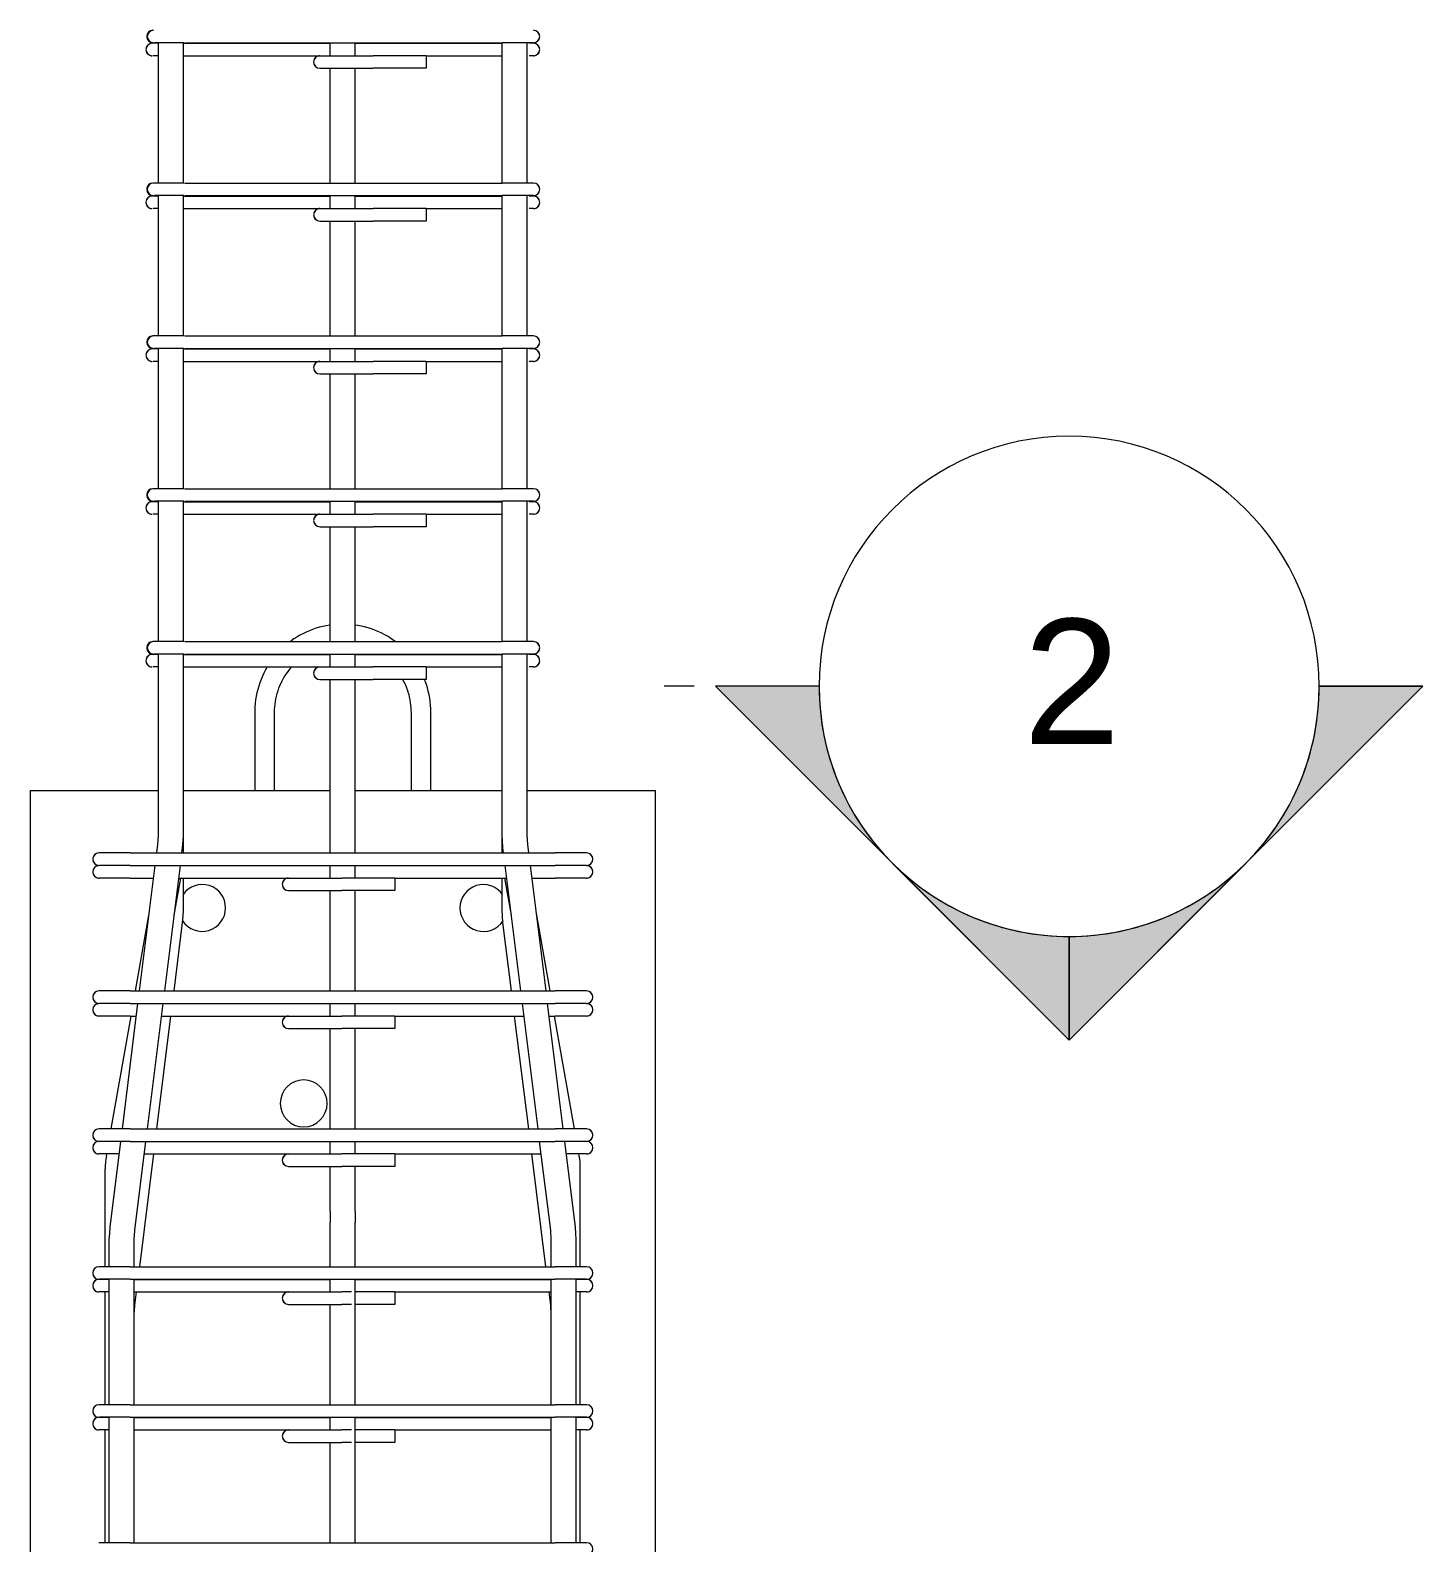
# Model space of a CAD drawing. Header units: millimetres. Extents: x -5408 to 3643, y -1561 to 6809.
# Drawn here: x -3315 to -2423, y 2559 to 3526 of the extents above; entities that cross this region are included whole.
import ezdxf

# ---------------------------------------------------------------- set-up
doc = ezdxf.new("R2010")
doc.units = ezdxf.units.MM
for name, color, linetype, lineweight in [('A-GENM', 13, 'Continuous', 18), ('G-ANNO-SYMB', 111, 'Continuous', 9), ('S-COLS', 52, 'Continuous', 18), ('S-RBAR', 171, 'Continuous', 18)]:
    doc.layers.add(name, color=color, linetype=linetype, lineweight=lineweight)
doc.styles.add('Arial', font='arial.ttf', dxfattribs={"height": 80})

# ---------------------------------------------------------------- blocks, each defined once
blk = doc.blocks.new('12_7Ø_ Lifting Insert_COLUMN - 12_9Ø Lifting insert-1653057-Elevation Front Copy 1')
at = {"layer": 'A-GENM'}
for p, q in [((-3137.8, 3126.95), (-3137.34, 3127.23)), ((-3170.92, 3090), (-3170.92, 3040)), ((-3158.22, 3040), (-3158.22, 3090)), ((-3070.92, 3090), (-3070.92, 3040)), ((-3058.22, 3040), (-3058.22, 3090))]:
    blk.add_line(p, q, dxfattribs=at)
at = {"layer": 'A-GENM', "flags": 128}
for points in [[(-3122.95, 3145.72), (-3125.17, 3145.34), (-3127.37, 3144.88), (-3129.56, 3144.32), (-3131.72, 3143.68), (-3133.85, 3142.95), (-3135.95, 3142.14), (-3138.02, 3141.24), (-3140.05, 3140.26), (-3142.04, 3139.2), (-3143.98, 3138.06), (-3145.88, 3136.85), (-3147.73, 3135.56)], [(-3080.98, 3135.23), (-3082.25, 3136.16), (-3084.12, 3137.42), (-3086.04, 3138.6), (-3088.01, 3139.7), (-3090.02, 3140.72), (-3092.07, 3141.66), (-3094.15, 3142.52), (-3096.27, 3143.29), (-3098.41, 3143.98), (-3100.58, 3144.59), (-3102.78, 3145.1), (-3104.99, 3145.53), (-3106.57, 3145.77)], [(-3162.91, 3118.95), (-3163.98, 3117.09), (-3165.02, 3115.1), (-3165.99, 3113.06), (-3166.87, 3110.98), (-3167.66, 3108.88), (-3168.38, 3106.74), (-3169, 3104.57), (-3169.54, 3102.38), (-3169.99, 3100.18), (-3170.36, 3097.95), (-3170.63, 3095.71), (-3170.81, 3093.47), (-3170.91, 3091.22), (-3170.92, 3090)], [(-3158.22, 3090), (-3158.18, 3091.75), (-3158.08, 3093.49), (-3157.91, 3095.23), (-3157.66, 3096.95), (-3157.35, 3098.67), (-3156.97, 3100.38), (-3156.52, 3102.06), (-3156, 3103.73), (-3155.42, 3105.38), (-3154.77, 3107), (-3154.06, 3108.59), (-3153.29, 3110.16), (-3152.45, 3111.69), (-3151.55, 3113.19), (-3150.6, 3114.65), (-3149.58, 3116.07), (-3148.51, 3117.45), (-3147.39, 3118.78)], [(-3076.3, 3110.99), (-3075.49, 3109.44), (-3074.74, 3107.86), (-3074.06, 3106.26), (-3073.44, 3104.62), (-3072.89, 3102.97), (-3072.4, 3101.29), (-3071.99, 3099.59), (-3071.64, 3097.88), (-3071.36, 3096.16), (-3071.14, 3094.43), (-3071, 3092.69), (-3070.93, 3090.94), (-3070.92, 3090)], [(-3058.22, 3090), (-3058.26, 3092.25), (-3058.4, 3094.5), (-3058.62, 3096.75), (-3058.94, 3098.98), (-3059.34, 3101.2), (-3059.83, 3103.39), (-3060.41, 3105.57), (-3061.08, 3107.73), (-3061.83, 3109.85), (-3062.17, 3110.7)]]:
    blk.add_lwpolyline(points, dxfattribs=at)
blk = doc.blocks.new('Detail View - M_Section Head - Filled SHOP DWG-1002450-Elevation Front Copy 1')
at = {"layer": 'G-ANNO-SYMB'}
h = blk.add_hatch(color=256, dxfattribs=at)
edge = h.paths.add_edge_path()
edge.add_line((-2876.04, -693.42), (-2809.77, -693.42))
edge.add_arc((-2649.77, -693.42), 160, 180, 225)
edge.add_line((-2762.91, -806.56), (-2876.04, -693.42))
h = blk.add_hatch(color=256, dxfattribs=at)
edge = h.paths.add_edge_path()
edge.add_line((-2423.5, -693.42), (-2536.63, -806.56))
edge.add_arc((-2649.77, -693.42), 160, 315, 360)
edge.add_line((-2489.77, -693.42), (-2423.5, -693.42))
h = blk.add_hatch(color=256, dxfattribs=at)
edge = h.paths.add_edge_path()
edge.add_line((-2649.77, -919.69), (-2762.91, -806.56))
edge.add_arc((-2649.77, -693.42), 160, 225, 270)
edge.add_line((-2649.77, -853.42), (-2649.77, -919.69))
h = blk.add_hatch(color=256, dxfattribs=at)
edge = h.paths.add_edge_path()
edge.add_line((-2649.77, -919.69), (-2649.77, -853.42))
edge.add_arc((-2649.77, -693.42), 160, 270, 315)
edge.add_line((-2536.63, -806.56), (-2649.77, -919.69))
for p, q in [((-2649.77, -919.69), (-2876.04, -693.42)), ((-2809.77, -693.42), (-2876.04, -693.42)), ((-2876.04, -693.42), (-2762.91, -806.56)), ((-2809.77, -693.42), (-2876.04, -693.42)), ((-2649.77, -919.69), (-2423.5, -693.42)), ((-2536.63, -806.56), (-2423.5, -693.42)), ((-2489.77, -693.42), (-2423.5, -693.42)), ((-2423.5, -693.42), (-2489.77, -693.42)), ((-2762.91, -806.56), (-2649.77, -919.69)), ((-2649.77, -919.69), (-2536.63, -806.56)), ((-2649.77, -853.42), (-2649.77, -919.69)), ((-2649.77, -919.69), (-2649.77, -853.42))]:
    blk.add_line(p, q, dxfattribs=at)
for start, end in [(360, 180), (180, 360), (180, 225), (315, 0), (225, 270), (270, 315)]:
    blk.add_arc((-2649.77, -693.42), 160, start, end, dxfattribs=at)

msp = doc.modelspace()

# ---------------------------------------------------------------- linework, layer by layer
at = {"layer": 'G-ANNO-SYMB'}
msp.add_line((-2889.77051, 3106.581), (-2908.84209, 3106.581), dxfattribs=at)
at = {"layer": 'S-COLS'}
for p, q in [((-3314.5695, 3040), (-3232.5695, 3040)), ((-3314.5695, 3040), (-3314.5695, -1395)), ((-3216.5695, 3040), (-3122.5695, 3040)), ((-3106.5695, 3040), (-3012.5695, 3040)), ((-2996.5695, 3040), (-2914.5695, 3040)), ((-2914.5695, -340), (-2914.5695, 3040))]:
    msp.add_line(p, q, dxfattribs=at)
for centre, start, end in [((-3204.5413, 2964.84336), 0, 144.74250995), ((-3024.5695, 2964.78068), 35.41154273, 180), ((-3204.5413, 2964.84336), 212.99045677, 0), ((-3024.5695, 2964.78068), 180, 326.88443191), ((-3139.5695, 2839.78068), 0, 180), ((-3139.5695, 2839.78068), 180, 0)]:
    msp.add_arc(centre, 15, start, end, dxfattribs=at)
at = {"layer": 'S-RBAR'}
for p, q in [((-3232.86972, 3517.89101), (-3236.5695, 3517.89101)), ((-3235.81736, 3518.24653), (-3236.01853, 3518.24653)), ((-3231.55886, 3518.24653), (-3234.95976, 3518.24653)), ((-3232.5695, 3428.49306), (-3232.5695, 3518.24653)), ((-3229.35996, 3518.24653), (-3231.8556, 3518.24653)), ((-3216.38593, 3518.24653), (-3229.247, 3518.24653)), ((-3216.5695, 3428.49306), (-3216.5695, 3518.24653)), ((-3216.5695, 3517.89101), (-3122.5695, 3517.89101)), ((-3215.64124, 3518.24653), (-3012.5695, 3518.24653)), ((-3122.5695, 3509.89101), (-3122.5695, 3518.24653)), ((-3106.5695, 3509.89101), (-3106.5695, 3518.24653)), ((-3106.5695, 3517.89101), (-3012.5695, 3517.89101)), ((-3012.5695, 3428.49306), (-3012.5695, 3518.24653)), ((-2992.5695, 3518.24653), (-3012.5695, 3518.24653)), ((-2996.5695, 3428.49306), (-2996.5695, 3518.24653)), ((-2992.5695, 3517.89101), (-2995.37743, 3517.89101)), ((-3236.49959, 3509.89101), (-3236.5695, 3509.89101)), ((-3233.1047, 3509.89101), (-3235.88801, 3509.89101)), ((-3216.5695, 3509.89101), (-3129.27534, 3509.89101)), ((-3129.27534, 3509.89101), (-3095.13321, 3509.89101)), ((-3061.19208, 3509.89101), (-3095.13321, 3509.89101)), ((-3061.19208, 3509.89101), (-3012.5695, 3509.89101)), ((-3061.19208, 3509.89101), (-3061.19208, 3501.89101)), ((-2992.5695, 3509.89101), (-2995.37743, 3509.89101)), ((-3129.27534, 3501.89101), (-3095.13321, 3501.89101)), ((-3122.5695, 3428.49306), (-3122.5695, 3501.89101)), ((-3106.5695, 3428.49306), (-3106.5695, 3501.89101)), ((-3061.19208, 3501.89101), (-3095.13321, 3501.89101)), ((-3235.78574, 3428.49306), (-3236.01853, 3428.49306)), ((-3231.48853, 3428.49306), (-3235.4591, 3428.49306)), ((-3228.25333, 3428.49306), (-3231.83971, 3428.49306)), ((-3216.75956, 3428.49306), (-3228.26536, 3428.49306)), ((-3216.01853, 3428.49306), (-3216.78605, 3428.49306)), ((-3215.64124, 3428.49306), (-3012.5695, 3428.49306)), ((-2992.5695, 3428.49306), (-3012.5695, 3428.49306)), ((-3232.86972, 3420.15456), (-3236.5695, 3420.15456)), ((-3235.81736, 3420.49306), (-3236.01853, 3420.49306)), ((-3231.55886, 3420.49306), (-3234.95976, 3420.49306)), ((-3232.5695, 3330.73958), (-3232.5695, 3420.49306)), ((-3229.35996, 3420.49306), (-3231.8556, 3420.49306)), ((-3216.38593, 3420.49306), (-3229.247, 3420.49306)), ((-3216.5695, 3330.73958), (-3216.5695, 3420.49306)), ((-3216.5695, 3420.15456), (-3122.5695, 3420.15456)), ((-3215.64124, 3420.49306), (-3012.5695, 3420.49306)), ((-3122.5695, 3412.15456), (-3122.5695, 3420.49306)), ((-3106.5695, 3412.15456), (-3106.5695, 3420.49306)), ((-3106.5695, 3420.15456), (-3012.5695, 3420.15456)), ((-3012.5695, 3330.73958), (-3012.5695, 3420.49306)), ((-2992.5695, 3420.49306), (-3012.5695, 3420.49306)), ((-2996.5695, 3330.73958), (-2996.5695, 3420.49306)), ((-2992.5695, 3420.15456), (-2995.37743, 3420.15456)), ((-3236.49959, 3412.15456), (-3236.5695, 3412.15456)), ((-3233.1047, 3412.15456), (-3235.88801, 3412.15456)), ((-3216.5695, 3412.15456), (-3129.27534, 3412.15456)), ((-3129.27534, 3412.15456), (-3095.13321, 3412.15456)), ((-3061.19208, 3412.15456), (-3095.13321, 3412.15456)), ((-3061.19208, 3412.15456), (-3012.5695, 3412.15456)), ((-3061.19208, 3412.15456), (-3061.19208, 3404.15456)), ((-2992.5695, 3412.15456), (-2995.37743, 3412.15456)), ((-3129.27534, 3404.15456), (-3095.13321, 3404.15456)), ((-3122.5695, 3330.73958), (-3122.5695, 3404.15456)), ((-3106.5695, 3330.73958), (-3106.5695, 3404.15456)), ((-3061.19208, 3404.15456), (-3095.13321, 3404.15456)), ((-3235.78574, 3330.73958), (-3236.01853, 3330.73958)), ((-3231.48853, 3330.73958), (-3235.4591, 3330.73958)), ((-3228.25333, 3330.73958), (-3231.83971, 3330.73958)), ((-3216.75956, 3330.73958), (-3228.26536, 3330.73958)), ((-3216.01853, 3330.73958), (-3216.78605, 3330.73958)), ((-3215.64124, 3330.73958), (-3012.5695, 3330.73958)), ((-2992.5695, 3330.73958), (-3012.5695, 3330.73958)), ((-3232.86972, 3322.41811), (-3236.5695, 3322.41811)), ((-3235.81736, 3322.73958), (-3236.01853, 3322.73958)), ((-3231.55886, 3322.73958), (-3234.95976, 3322.73958)), ((-3232.5695, 3232.98611), (-3232.5695, 3322.73958)), ((-3229.35996, 3322.73958), (-3231.8556, 3322.73958)), ((-3216.38593, 3322.73958), (-3229.247, 3322.73958)), ((-3216.5695, 3232.98611), (-3216.5695, 3322.73958)), ((-3216.5695, 3322.41811), (-3122.5695, 3322.41811)), ((-3215.64124, 3322.73958), (-3012.5695, 3322.73958)), ((-3122.5695, 3314.41811), (-3122.5695, 3322.73958)), ((-3106.5695, 3314.41811), (-3106.5695, 3322.73958)), ((-3106.5695, 3322.41811), (-3012.5695, 3322.41811)), ((-3012.5695, 3232.98611), (-3012.5695, 3322.73958)), ((-2992.5695, 3322.73958), (-3012.5695, 3322.73958)), ((-2996.5695, 3232.98611), (-2996.5695, 3322.73958)), ((-2992.5695, 3322.41811), (-2995.37743, 3322.41811)), ((-3236.49959, 3314.41811), (-3236.5695, 3314.41811)), ((-3233.1047, 3314.41811), (-3235.88801, 3314.41811)), ((-3216.5695, 3314.41811), (-3129.27534, 3314.41811)), ((-3129.27534, 3314.41811), (-3095.13321, 3314.41811)), ((-3061.19208, 3314.41811), (-3095.13321, 3314.41811)), ((-3061.19208, 3314.41811), (-3012.5695, 3314.41811)), ((-3061.19208, 3314.41811), (-3061.19208, 3306.41811)), ((-2992.5695, 3314.41811), (-2995.37743, 3314.41811)), ((-3129.27534, 3306.41811), (-3095.13321, 3306.41811)), ((-3122.5695, 3232.98611), (-3122.5695, 3306.41811)), ((-3106.5695, 3232.98611), (-3106.5695, 3306.41811)), ((-3061.19208, 3306.41811), (-3095.13321, 3306.41811)), ((-3235.78574, 3232.98611), (-3236.01853, 3232.98611)), ((-3231.48853, 3232.98611), (-3235.4591, 3232.98611)), ((-3228.25333, 3232.98611), (-3231.83971, 3232.98611)), ((-3216.75956, 3232.98611), (-3228.26536, 3232.98611)), ((-3216.01853, 3232.98611), (-3216.78605, 3232.98611)), ((-3215.64124, 3232.98611), (-3012.5695, 3232.98611)), ((-2992.5695, 3232.98611), (-3012.5695, 3232.98611)), ((-3232.86972, 3224.68167), (-3236.5695, 3224.68167)), ((-3235.81736, 3224.98611), (-3236.01853, 3224.98611)), ((-3231.55886, 3224.98611), (-3234.95976, 3224.98611)), ((-3232.5695, 3135.23264), (-3232.5695, 3224.98611)), ((-3229.35996, 3224.98611), (-3231.8556, 3224.98611)), ((-3216.38593, 3224.98611), (-3229.247, 3224.98611)), ((-3216.5695, 3135.23264), (-3216.5695, 3224.98611)), ((-3216.5695, 3224.68167), (-3122.5695, 3224.68167)), ((-3215.64124, 3224.98611), (-3012.5695, 3224.98611)), ((-3122.5695, 3216.68167), (-3122.5695, 3224.98611)), ((-3106.5695, 3216.68167), (-3106.5695, 3224.98611)), ((-3106.5695, 3224.68167), (-3012.5695, 3224.68167)), ((-3012.5695, 3135.23264), (-3012.5695, 3224.98611)), ((-2992.5695, 3224.98611), (-3012.5695, 3224.98611)), ((-2996.5695, 3135.23264), (-2996.5695, 3224.98611)), ((-2992.5695, 3224.68167), (-2995.37743, 3224.68167)), ((-3236.49959, 3216.68167), (-3236.5695, 3216.68167)), ((-3233.1047, 3216.68167), (-3235.88801, 3216.68167)), ((-3216.5695, 3216.68167), (-3129.27534, 3216.68167)), ((-3129.27534, 3216.68167), (-3095.13321, 3216.68167)), ((-3061.19208, 3216.68167), (-3095.13321, 3216.68167)), ((-3061.19208, 3216.68167), (-3012.5695, 3216.68167)), ((-3061.19208, 3216.68167), (-3061.19208, 3208.68167)), ((-2992.5695, 3216.68167), (-2995.37743, 3216.68167)), ((-3129.27534, 3208.68167), (-3095.13321, 3208.68167)), ((-3122.5695, 3135.23264), (-3122.5695, 3208.68167)), ((-3106.5695, 3135.23264), (-3106.5695, 3208.68167)), ((-3061.19208, 3208.68167), (-3095.13321, 3208.68167)), ((-3235.78574, 3135.23264), (-3236.01853, 3135.23264)), ((-3231.48853, 3135.23264), (-3235.4591, 3135.23264)), ((-3228.25333, 3135.23264), (-3231.83971, 3135.23264)), ((-3216.75956, 3135.23264), (-3228.26536, 3135.23264)), ((-3216.01853, 3135.23264), (-3216.78605, 3135.23264)), ((-3215.64124, 3135.23264), (-3012.5695, 3135.23264)), ((-2992.5695, 3135.23264), (-3012.5695, 3135.23264)), ((-3232.86972, 3126.94522), (-3236.5695, 3126.94522)), ((-3235.81736, 3127.23264), (-3236.01853, 3127.23264)), ((-3231.55886, 3127.23264), (-3234.95976, 3127.23264)), ((-3232.5695, 3011.45708), (-3232.5695, 3127.23264)), ((-3229.35996, 3127.23264), (-3231.8556, 3127.23264)), ((-3216.38593, 3127.23264), (-3229.247, 3127.23264)), ((-3216.5695, 3011.45708), (-3216.5695, 3127.23264)), ((-3216.5695, 3126.94522), (-3122.5695, 3126.94522)), ((-3215.64124, 3127.23264), (-3012.5695, 3127.23264)), ((-3122.5695, 3118.94522), (-3122.5695, 3127.23264)), ((-3106.5695, 3118.94522), (-3106.5695, 3127.23264)), ((-3106.5695, 3126.94522), (-3012.5695, 3126.94522)), ((-3012.5695, 3011.45708), (-3012.5695, 3127.23264)), ((-2992.5695, 3127.23264), (-3012.5695, 3127.23264)), ((-2996.5695, 3011.45708), (-2996.5695, 3127.23264)), ((-2992.5695, 3126.94522), (-2995.37743, 3126.94522)), ((-3236.49959, 3118.94522), (-3236.5695, 3118.94522)), ((-3233.1047, 3118.94522), (-3235.88801, 3118.94522)), ((-3216.5695, 3118.94522), (-3129.27534, 3118.94522)), ((-3129.27534, 3118.94522), (-3095.13321, 3118.94522)), ((-3061.19208, 3118.94522), (-3095.13321, 3118.94522)), ((-3061.19208, 3118.94522), (-3012.5695, 3118.94522)), ((-3061.19208, 3118.94522), (-3061.19208, 3110.94522)), ((-2992.5695, 3118.94522), (-2995.37743, 3118.94522)), ((-3129.27534, 3110.94522), (-3095.13321, 3110.94522)), ((-3122.5695, 3000), (-3122.5695, 3110.69553)), ((-3106.5695, 3000), (-3106.5695, 3110.69553)), ((-3061.19208, 3110.94522), (-3095.13321, 3110.94522)), ((-3232.93773, 3005.50095), (-3232.57094, 3011.08246)), ((-3232.57094, 3011.08246), (-3232.5695, 3011.45708)), ((-3216.81508, 3007.48922), (-3216.5695, 3011.45708)), ((-3216.5695, 3000), (-3216.5695, 3011.45708)), ((-3012.32391, 3007.48922), (-3012.5695, 3011.45708)), ((-3012.5695, 3000), (-3012.5695, 3011.45708)), ((-2996.56805, 3011.08246), (-2996.5695, 3011.45708)), ((-2996.20126, 3005.50095), (-2996.56805, 3011.08246)), ((-3265.83811, 3000), (-3270.5695, 3000)), ((-3263.36226, 3000), (-3265.94302, 3000)), ((-3250.5695, 3000), (-3263.4873, 3000)), ((-3250.5695, 3000), (-2978.5695, 3000)), ((-3233.6236, 3000), (-3232.93773, 3005.50095)), ((-3217.49972, 3000), (-3217.06067, 3003.52136)), ((-3217.06067, 3003.52136), (-3216.81508, 3007.48922)), ((-3012.07833, 3003.52136), (-3012.32391, 3007.48922)), ((-3011.63928, 3000), (-3012.07833, 3003.52136)), ((-2995.51539, 3000), (-2996.20126, 3005.50095)), ((-2958.5695, 3000), (-2978.5695, 3000)), ((-3270.48607, 2992), (-3270.5695, 2992)), ((-3250.5695, 2991.93359), (-3270.5695, 2991.93359)), ((-3264.71163, 2992), (-3269.88801, 2992)), ((-3250.5695, 2992), (-3264.71163, 2992)), ((-3250.5695, 2992), (-2978.5695, 2992)), ((-3250.5695, 2991.93359), (-3234.62934, 2991.93359)), ((-3244.62679, 2911.75), (-3234.62106, 2992)), ((-3228.5029, 2911.75), (-3218.49717, 2992)), ((-3218.50545, 2991.93359), (-3122.5695, 2991.93359)), ((-3122.5695, 2983.93359), (-3122.5695, 2992)), ((-3106.5695, 2983.93359), (-3106.5695, 2992)), ((-3106.5695, 2991.93359), (-3010.63354, 2991.93359)), ((-3000.63609, 2911.75), (-3010.64182, 2992)), ((-2984.51221, 2911.75), (-2994.51794, 2992)), ((-2994.50966, 2991.93359), (-2978.5695, 2991.93359)), ((-2958.5695, 2992), (-2978.5695, 2992)), ((-2958.5695, 2991.93359), (-2978.5695, 2991.93359)), ((-3250.5695, 2983.93359), (-3270.5695, 2983.93359)), ((-3250.5695, 2983.93359), (-3235.62679, 2983.93359)), ((-3222.45753, 2960.23633), (-3218.27906, 2983.93359)), ((-3219.50291, 2983.93359), (-3149.27534, 2983.93359)), ((-3216.5695, 2963.49947), (-3216.5695, 2983.93359)), ((-3149.27534, 2983.93359), (-3115.13321, 2983.93359)), ((-3081.19208, 2983.93359), (-3115.13321, 2983.93359)), ((-3081.19208, 2983.93359), (-3009.63609, 2983.93359)), ((-3081.19208, 2983.93359), (-3081.19208, 2975.93359)), ((-3012.5695, 2963.49947), (-3012.5695, 2983.93359)), ((-3006.68147, 2960.23633), (-3010.85993, 2983.93359)), ((-2993.5122, 2983.93359), (-2978.5695, 2983.93359)), ((-2958.5695, 2983.93359), (-2978.5695, 2983.93359)), ((-3149.27534, 2975.93359), (-3115.13321, 2975.93359)), ((-3122.5695, 2963.50462), (-3122.5695, 2975.93359)), ((-3081.19208, 2975.93359), (-3115.13321, 2975.93359)), ((-3106.5695, 2963.50462), (-3106.5695, 2975.93359)), ((-3247.2538, 2911.75), (-3238.28461, 2962.61683)), ((-3216.81508, 2959.53161), (-3216.5695, 2963.49947)), ((-3122.5695, 2956.55869), (-3122.5695, 2963.50462)), ((-3106.5695, 2956.55869), (-3106.5695, 2963.50462)), ((-3012.32391, 2959.53161), (-3012.5695, 2963.49947)), ((-2981.88519, 2911.75), (-2990.85439, 2962.61683)), ((-3222.52345, 2911.75), (-3217.06067, 2955.56375)), ((-3217.06067, 2955.56375), (-3216.81508, 2959.53161)), ((-3122.5695, 2911.75), (-3122.5695, 2956.55869)), ((-3106.5695, 2911.75), (-3106.5695, 2956.55869)), ((-3012.07833, 2955.56375), (-3012.32391, 2959.53161)), ((-3006.61554, 2911.75), (-3012.07833, 2955.56375)), ((-3265.83811, 2911.75), (-3270.5695, 2911.75)), ((-3270.48607, 2903.75), (-3270.5695, 2903.75)), ((-3250.5695, 2903.68359), (-3270.5695, 2903.68359)), ((-3264.71163, 2903.75), (-3269.88801, 2903.75)), ((-3263.36226, 2911.75), (-3265.94302, 2911.75)), ((-3250.5695, 2903.75), (-3264.71163, 2903.75)), ((-3250.5695, 2911.75), (-3263.4873, 2911.75)), ((-3255.62998, 2823.5), (-3245.62424, 2903.75)), ((-3250.5695, 2911.75), (-2978.5695, 2911.75)), ((-3250.5695, 2903.75), (-2978.5695, 2903.75)), ((-3250.5695, 2903.68359), (-3245.63252, 2903.68359)), ((-3239.50609, 2823.5), (-3229.50036, 2903.75)), ((-3229.50864, 2903.68359), (-3122.5695, 2903.68359)), ((-3122.5695, 2895.68359), (-3122.5695, 2903.75)), ((-3106.5695, 2895.68359), (-3106.5695, 2903.75)), ((-3106.5695, 2903.68359), (-2999.63036, 2903.68359)), ((-2989.63291, 2823.5), (-2999.63864, 2903.75)), ((-2973.50902, 2823.5), (-2983.51475, 2903.75)), ((-2983.50647, 2903.68359), (-2978.5695, 2903.68359)), ((-2958.5695, 2911.75), (-2978.5695, 2911.75)), ((-2958.5695, 2903.75), (-2978.5695, 2903.75)), ((-2958.5695, 2903.68359), (-2978.5695, 2903.68359)), ((-3250.5695, 2895.68359), (-3270.5695, 2895.68359)), ((-3262.81466, 2823.5), (-3250.08675, 2895.68359)), ((-3250.5695, 2895.68359), (-3246.62998, 2895.68359)), ((-3233.52664, 2823.5), (-3224.52664, 2895.68359)), ((-3230.5061, 2895.68359), (-3149.27534, 2895.68359)), ((-3149.27534, 2895.68359), (-3115.13321, 2895.68359)), ((-3081.19208, 2895.68359), (-3115.13321, 2895.68359)), ((-3081.19208, 2895.68359), (-2998.6329, 2895.68359)), ((-3081.19208, 2895.68359), (-3081.19208, 2887.68359)), ((-2995.61236, 2823.5), (-3004.61235, 2895.68359)), ((-2982.50902, 2895.68359), (-2978.5695, 2895.68359)), ((-2966.32433, 2823.5), (-2979.05225, 2895.68359)), ((-2958.5695, 2895.68359), (-2978.5695, 2895.68359)), ((-3149.27534, 2887.68359), (-3115.13321, 2887.68359)), ((-3122.5695, 2823.5), (-3122.5695, 2887.68359)), ((-3081.19208, 2887.68359), (-3115.13321, 2887.68359)), ((-3106.5695, 2823.5), (-3106.5695, 2887.68359)), ((-3265.83811, 2823.5), (-3270.5695, 2823.5)), ((-3270.48607, 2815.5), (-3270.5695, 2815.5)), ((-3257.18063, 2815.43359), (-3270.5695, 2815.43359)), ((-3264.71163, 2815.5), (-3269.88801, 2815.5)), ((-3263.36226, 2823.5), (-3265.94302, 2823.5)), ((-3250.5695, 2815.5), (-3264.71163, 2815.5)), ((-3250.5695, 2823.5), (-3263.4873, 2823.5)), ((-3263.47111, 2760.61093), (-3256.62743, 2815.5)), ((-3250.5695, 2823.5), (-2978.5695, 2823.5)), ((-3250.5695, 2815.5), (-2978.5695, 2815.5)), ((-3247.59404, 2758.63135), (-3240.50355, 2815.5)), ((-3240.51183, 2815.43359), (-3122.5695, 2815.43359)), ((-3122.5695, 2807.43359), (-3122.5695, 2815.5)), ((-3106.5695, 2807.43359), (-3106.5695, 2815.5)), ((-3106.5695, 2815.43359), (-2988.62717, 2815.43359)), ((-2981.54495, 2758.63135), (-2988.63545, 2815.5)), ((-2958.5695, 2823.5), (-2978.5695, 2823.5)), ((-2958.5695, 2815.5), (-2978.5695, 2815.5)), ((-2965.66789, 2760.61093), (-2972.51156, 2815.5)), ((-2958.5695, 2815.43359), (-2971.95836, 2815.43359)), ((-3258.21557, 2807.43359), (-3270.5695, 2807.43359)), ((-3265.84027, 2806.34092), (-3265.6476, 2807.43359)), ((-3244.52983, 2735.25), (-3235.52983, 2807.43359)), ((-3241.50928, 2807.43359), (-3149.27534, 2807.43359)), ((-3149.27534, 2807.43359), (-3115.13321, 2807.43359)), ((-3081.19208, 2807.43359), (-3115.13321, 2807.43359)), ((-3081.19208, 2807.43359), (-2987.62971, 2807.43359)), ((-3081.19208, 2807.43359), (-3081.19208, 2799.43359)), ((-2984.60917, 2735.25), (-2993.60917, 2807.43359)), ((-2958.5695, 2807.43359), (-2970.92342, 2807.43359)), ((-2963.29873, 2806.34092), (-2963.49139, 2807.43359)), ((-3266.5695, 2735.25), (-3266.5695, 2798.00581)), ((-3149.27534, 2799.43359), (-3115.13321, 2799.43359)), ((-3122.5695, 2770.62787), (-3122.5695, 2799.43359)), ((-3081.19208, 2799.43359), (-3115.13321, 2799.43359)), ((-3106.5695, 2770.62787), (-3106.5695, 2799.43359)), ((-2962.5695, 2735.25), (-2962.5695, 2798.00581)), ((-3122.5695, 2770.62787), (-3122.5695, 2763.68194)), ((-3106.5695, 2770.62787), (-3106.5695, 2763.68194)), ((-3263.71669, 2756.64307), (-3263.47111, 2760.61093)), ((-3247.96228, 2752.67521), (-3247.63846, 2758.26338)), ((-3247.63846, 2758.26338), (-3247.59404, 2758.63135)), ((-3122.5695, 2735.25), (-3122.5695, 2763.68194)), ((-3106.5695, 2735.25), (-3106.5695, 2763.68194)), ((-2981.50054, 2758.26338), (-2981.54495, 2758.63135)), ((-2981.17672, 2752.67521), (-2981.50054, 2758.26338)), ((-2965.4223, 2756.64307), (-2965.66789, 2760.61093)), ((-3263.96228, 2752.67521), (-3263.71669, 2756.64307)), ((-3263.96228, 2735.25), (-3263.96228, 2752.67521)), ((-3247.96228, 2735.25), (-3247.96228, 2752.67521)), ((-2981.17672, 2735.25), (-2981.17672, 2752.67521)), ((-2965.17672, 2752.67521), (-2965.4223, 2756.64307)), ((-2965.17672, 2735.25), (-2965.17672, 2752.67521)), ((-3265.83811, 2735.25), (-3270.5695, 2735.25)), ((-3263.36226, 2735.25), (-3265.94302, 2735.25)), ((-3250.5695, 2735.25), (-3263.4873, 2735.25)), ((-3250.5695, 2735.25), (-2978.5695, 2735.25)), ((-2958.5695, 2735.25), (-2978.5695, 2735.25)), ((-3270.48607, 2727.25), (-3270.5695, 2727.25)), ((-3264.11102, 2727.18359), (-3270.5695, 2727.18359)), ((-3264.11102, 2719.18359), (-3270.5695, 2719.18359)), ((-3264.71163, 2727.25), (-3269.88801, 2727.25)), ((-3266.5695, 2647), (-3266.5695, 2719.18359)), ((-3250.5695, 2727.25), (-3264.71163, 2727.25)), ((-3263.96228, 2647), (-3263.96228, 2727.25)), ((-3250.5695, 2727.25), (-2978.5695, 2727.25)), ((-3247.96228, 2647), (-3247.96228, 2727.25)), ((-3247.96228, 2727.18359), (-3122.5695, 2727.18359)), ((-3247.96228, 2719.18359), (-3149.27534, 2719.18359)), ((-3247.59404, 2710.67374), (-3246.53302, 2719.18359)), ((-3149.27534, 2719.18359), (-3115.13321, 2719.18359)), ((-3122.5695, 2719.18359), (-3122.5695, 2727.25)), ((-3108.99107, 2719.18359), (-3115.13321, 2719.18359)), ((-3106.5695, 2647), (-3106.5695, 2727.25)), ((-3106.5695, 2727.18359), (-2981.17672, 2727.18359)), ((-3081.19208, 2719.18359), (-3106.5695, 2719.18359)), ((-3081.19208, 2719.18359), (-2981.17672, 2719.18359)), ((-3081.19208, 2719.18359), (-3081.19208, 2711.18359)), ((-2981.54495, 2710.67374), (-2982.60598, 2719.18359)), ((-2981.17672, 2647), (-2981.17672, 2727.25)), ((-2958.5695, 2727.25), (-2978.5695, 2727.25)), ((-2965.17672, 2647), (-2965.17672, 2727.25)), ((-2958.5695, 2727.18359), (-2965.02798, 2727.18359)), ((-2958.5695, 2719.18359), (-2965.02798, 2719.18359)), ((-2962.5695, 2647), (-2962.5695, 2719.18359)), ((-3247.96228, 2704.7176), (-3247.63846, 2710.30577)), ((-3247.63846, 2710.30577), (-3247.59404, 2710.67374)), ((-3149.27534, 2711.18359), (-3115.13321, 2711.18359)), ((-3122.5695, 2647), (-3122.5695, 2711.18359)), ((-3108.99107, 2711.18359), (-3115.13321, 2711.18359)), ((-3081.19208, 2711.18359), (-3106.5695, 2711.18359)), ((-2981.50054, 2710.30577), (-2981.54495, 2710.67374)), ((-2981.17672, 2704.7176), (-2981.50054, 2710.30577)), ((-3265.83811, 2647), (-3270.5695, 2647)), ((-3263.36226, 2647), (-3265.94302, 2647)), ((-3250.5695, 2647), (-3263.4873, 2647)), ((-3250.5695, 2647), (-2978.5695, 2647)), ((-2958.5695, 2647), (-2978.5695, 2647)), ((-3270.48607, 2639), (-3270.5695, 2639)), ((-3264.11102, 2638.93359), (-3270.5695, 2638.93359)), ((-3264.71163, 2639), (-3269.88801, 2639)), ((-3250.5695, 2639), (-3264.71163, 2639)), ((-3263.96228, 2558.75), (-3263.96228, 2639)), ((-3250.5695, 2639), (-2978.5695, 2639)), ((-3247.96228, 2558.75), (-3247.96228, 2639)), ((-3247.96228, 2638.93359), (-3122.5695, 2638.93359)), ((-3122.5695, 2630.93359), (-3122.5695, 2639)), ((-3106.5695, 2558.75), (-3106.5695, 2639)), ((-3106.5695, 2638.93359), (-2981.17672, 2638.93359)), ((-2981.17672, 2558.75), (-2981.17672, 2639)), ((-2958.5695, 2639), (-2978.5695, 2639)), ((-2965.17672, 2558.75), (-2965.17672, 2639)), ((-2958.5695, 2638.93359), (-2965.02798, 2638.93359)), ((-3264.11102, 2630.93359), (-3270.5695, 2630.93359)), ((-3266.5695, 2558.75), (-3266.5695, 2630.93359)), ((-3247.96228, 2630.93359), (-3149.27534, 2630.93359)), ((-3149.27534, 2630.93359), (-3115.13321, 2630.93359)), ((-3149.27534, 2622.93359), (-3115.13321, 2622.93359)), ((-3122.5695, 2558.75), (-3122.5695, 2622.93359)), ((-3108.99107, 2630.93359), (-3115.13321, 2630.93359)), ((-3108.99107, 2622.93359), (-3115.13321, 2622.93359)), ((-3081.19208, 2630.93359), (-3106.5695, 2630.93359)), ((-3081.19208, 2622.93359), (-3106.5695, 2622.93359)), ((-3081.19208, 2630.93359), (-2981.17672, 2630.93359)), ((-3081.19208, 2630.93359), (-3081.19208, 2622.93359)), ((-2958.5695, 2630.93359), (-2965.02798, 2630.93359)), ((-2962.5695, 2558.75), (-2962.5695, 2630.93359)), ((-3265.83811, 2558.75), (-3270.5695, 2558.75)), ((-3263.36226, 2558.75), (-3265.94302, 2558.75)), ((-3250.5695, 2558.75), (-3263.4873, 2558.75)), ((-3250.5695, 2558.75), (-2978.5695, 2558.75)), ((-2958.5695, 2558.75), (-2978.5695, 2558.75))]:
    msp.add_line(p, q, dxfattribs=at)
for centre, radius, start, end in [((-3236.01853, 3522.24653), 4, 90, 270), ((-3236.01853, 3522.24653), 4, 120, 165), ((-3235.64124, 3522.24653), 4, 90, 270), ((-2992.5695, 3522.24653), 4, 270, 90), ((-2992.5695, 3522.24653), 4, 15, 60), ((-3236.5695, 3513.89101), 4, 90, 270), ((-3236.5695, 3513.89101), 4, 90, 270), ((-3236.5695, 3513.89101), 4, 120, 165), ((-3236.5695, 3513.89101), 4, 195, 240), ((-3236.01853, 3522.24653), 4, 195, 240), ((-3236.01853, 3522.24653), 4, 255, 270), ((-2992.5695, 3522.24653), 4, 270, 285), ((-2992.5695, 3513.89101), 4, 270, 90), ((-2992.5695, 3522.24653), 4, 300, 345), ((-2992.5695, 3513.89101), 4, 15, 60), ((-2992.5695, 3513.89101), 4, 300, 345), ((-3236.5695, 3513.89101), 4, 255, 270), ((-3129.27534, 3505.89101), 4, 90, 270), ((-3129.27534, 3505.89101), 4, 120, 165), ((-3129.27534, 3505.89101), 4, 195, 240), ((-3129.27534, 3505.89101), 4, 90, 105), ((-2992.5695, 3513.89101), 4, 270, 285), ((-3236.01853, 3424.49306), 4, 90, 270), ((-3236.01853, 3424.49306), 4, 120, 165), ((-3235.64124, 3424.49306), 4, 90, 270), ((-2992.5695, 3424.49306), 4, 270, 90), ((-2992.5695, 3424.49306), 4, 15, 60), ((-3236.5695, 3416.15456), 4, 90, 270), ((-3236.5695, 3416.15456), 4, 90, 270), ((-3236.5695, 3416.15456), 4, 120, 165), ((-3236.01853, 3424.49306), 4, 195, 240), ((-3236.01853, 3424.49306), 4, 255, 270), ((-2992.5695, 3424.49306), 4, 270, 285), ((-2992.5695, 3416.15456), 4, 270, 90), ((-2992.5695, 3424.49306), 4, 300, 345), ((-2992.5695, 3416.15456), 4, 15, 60), ((-3236.5695, 3416.15456), 4, 195, 240), ((-3236.5695, 3416.15456), 4, 255, 270), ((-3129.27534, 3408.15456), 4, 90, 270), ((-3129.27534, 3408.15456), 4, 120, 165), ((-3129.27534, 3408.15456), 4, 195, 240), ((-3129.27534, 3408.15456), 4, 90, 105), ((-2992.5695, 3416.15456), 4, 270, 285), ((-2992.5695, 3416.15456), 4, 300, 345), ((-3236.01853, 3326.73958), 4, 90, 270), ((-3236.01853, 3326.73958), 4, 120, 165), ((-3235.64124, 3326.73958), 4, 90, 270), ((-2992.5695, 3326.73958), 4, 270, 90), ((-2992.5695, 3326.73958), 4, 15, 60), ((-3236.5695, 3318.41811), 4, 90, 270), ((-3236.5695, 3318.41811), 4, 90, 270), ((-3236.5695, 3318.41811), 4, 120, 165), ((-3236.01853, 3326.73958), 4, 195, 240), ((-3236.01853, 3326.73958), 4, 255, 270), ((-2992.5695, 3326.73958), 4, 270, 285), ((-2992.5695, 3318.41811), 4, 270, 90), ((-2992.5695, 3326.73958), 4, 300, 345), ((-2992.5695, 3318.41811), 4, 15, 60), ((-3236.5695, 3318.41811), 4, 195, 240), ((-3236.5695, 3318.41811), 4, 255, 270), ((-3129.27534, 3310.41811), 4, 90, 270), ((-3129.27534, 3310.41811), 4, 120, 165), ((-3129.27534, 3310.41811), 4, 195, 240), ((-3129.27534, 3310.41811), 4, 90, 105), ((-2992.5695, 3318.41811), 4, 270, 285), ((-2992.5695, 3318.41811), 4, 300, 345), ((-3236.01853, 3228.98611), 4, 90, 270), ((-3236.01853, 3228.98611), 4, 120, 165), ((-3235.64124, 3228.98611), 4, 90, 270), ((-2992.5695, 3228.98611), 4, 270, 90), ((-2992.5695, 3228.98611), 4, 15, 60), ((-3236.5695, 3220.68167), 4, 90, 270), ((-3236.5695, 3220.68167), 4, 90, 270), ((-3236.5695, 3220.68167), 4, 120, 165), ((-3236.01853, 3228.98611), 4, 195, 240), ((-3236.01853, 3228.98611), 4, 255, 270), ((-2992.5695, 3228.98611), 4, 270, 285), ((-2992.5695, 3220.68167), 4, 270, 90), ((-2992.5695, 3228.98611), 4, 300, 345), ((-2992.5695, 3220.68167), 4, 15, 60), ((-3236.5695, 3220.68167), 4, 195, 240), ((-3236.5695, 3220.68167), 4, 255, 270), ((-3129.27534, 3212.68167), 4, 90, 270), ((-3129.27534, 3212.68167), 4, 120, 165), ((-3129.27534, 3212.68167), 4, 90, 105), ((-2992.5695, 3220.68167), 4, 270, 285), ((-2992.5695, 3220.68167), 4, 300, 345), ((-3129.27534, 3212.68167), 4, 195, 240), ((-3236.01853, 3131.23264), 4, 90, 270), ((-3236.01853, 3131.23264), 4, 120, 165), ((-3235.64124, 3131.23264), 4, 90, 270), ((-2992.5695, 3131.23264), 4, 270, 90), ((-2992.5695, 3131.23264), 4, 15, 60), ((-3236.5695, 3122.94522), 4, 90, 270), ((-3236.5695, 3122.94522), 4, 90, 270), ((-3236.5695, 3122.94522), 4, 120, 165), ((-3236.01853, 3131.23264), 4, 195, 240), ((-3236.01853, 3131.23264), 4, 255, 270), ((-2992.5695, 3131.23264), 4, 270, 285), ((-2992.5695, 3122.94522), 4, 270, 90), ((-2992.5695, 3131.23264), 4, 300, 345), ((-2992.5695, 3122.94522), 4, 15, 60), ((-3236.5695, 3122.94522), 4, 195, 240), ((-3236.5695, 3122.94522), 4, 255, 270), ((-3129.27534, 3114.94522), 4, 90, 270), ((-3129.27534, 3114.94522), 4, 120, 165), ((-3129.27534, 3114.94522), 4, 90, 105), ((-2992.5695, 3122.94522), 4, 270, 285), ((-2992.5695, 3122.94522), 4, 300, 345), ((-3129.27534, 3114.94522), 4, 195, 240), ((-3270.5695, 2996), 4, 90, 270), ((-3270.5695, 2996), 4, 90, 270), ((-3270.5695, 2996), 4, 120, 165), ((-2958.5695, 2996), 4, 270, 90), ((-2958.5695, 2996), 4, 15, 60), ((-3270.5695, 2987.93359), 4, 90, 270), ((-3270.5695, 2996), 4, 195, 240), ((-3270.5695, 2987.93359), 4, 120, 165), ((-3270.5695, 2987.93359), 4, 120, 165), ((-3270.5695, 2996), 4, 255, 270), ((-2958.5695, 2996), 4, 270, 285), ((-2958.5695, 2987.93359), 4, 270, 90), ((-2958.5695, 2996), 4, 300, 345), ((-2958.5695, 2987.93359), 4, 15, 60), ((-3270.5695, 2987.93359), 4, 195, 238.41704412), ((-3270.5695, 2987.93359), 4, 195, 238.41704412), ((-3270.5695, 2987.93359), 4, 255, 270), ((-3270.5695, 2987.93359), 4, 255, 270), ((-3149.27534, 2979.93359), 4, 90, 270), ((-3149.27534, 2979.93359), 4, 120, 165), ((-3149.27534, 2979.93359), 4, 90, 105), ((-2958.5695, 2987.93359), 4, 270, 285), ((-2958.5695, 2987.93359), 4, 301.58295588, 345), ((-3149.27534, 2979.93359), 4, 195, 240), ((-3270.5695, 2907.75), 4, 90, 270), ((-3270.5695, 2907.75), 4, 90, 270), ((-3270.5695, 2899.68359), 4, 90, 270), ((-3270.5695, 2907.75), 4, 120, 165), ((-3270.5695, 2907.75), 4, 195, 240), ((-3270.5695, 2899.68359), 4, 120, 165), ((-3270.5695, 2899.68359), 4, 120, 165), ((-3270.5695, 2907.75), 4, 255, 270), ((-2958.5695, 2907.75), 4, 270, 90), ((-2958.5695, 2907.75), 4, 270, 285), ((-2958.5695, 2899.68359), 4, 270, 90), ((-2958.5695, 2907.75), 4, 15, 60), ((-2958.5695, 2907.75), 4, 300, 345), ((-2958.5695, 2899.68359), 4, 15, 60), ((-3270.5695, 2899.68359), 4, 195, 240), ((-3270.5695, 2899.68359), 4, 195, 240), ((-3270.5695, 2899.68359), 4, 255, 270), ((-3270.5695, 2899.68359), 4, 255, 270), ((-3149.27534, 2891.68359), 4, 90, 270), ((-3149.27534, 2891.68359), 4, 120, 165), ((-3149.27534, 2891.68359), 4, 90, 105), ((-2958.5695, 2899.68359), 4, 270, 285), ((-2958.5695, 2899.68359), 4, 300, 345), ((-3149.27534, 2891.68359), 4, 195, 240), ((-3270.5695, 2819.5), 4, 90, 270), ((-3270.5695, 2819.5), 4, 90, 270), ((-3270.5695, 2811.43359), 4, 90, 270), ((-3270.5695, 2819.5), 4, 120, 165), ((-3270.5695, 2819.5), 4, 195, 233.1866089), ((-3270.5695, 2819.5), 4, 255, 270), ((-2958.5695, 2819.5), 4, 270, 90), ((-2958.5695, 2819.5), 4, 270, 285), ((-2958.5695, 2811.43359), 4, 270, 90), ((-2958.5695, 2819.5), 4, 15, 60), ((-2958.5695, 2819.5), 4, 306.8133911, 345), ((-3270.5695, 2811.43359), 4, 120, 165), ((-3270.5695, 2811.43359), 4, 120, 165), ((-3270.5695, 2811.43359), 4, 195, 240), ((-3270.5695, 2811.43359), 4, 195, 240), ((-3270.5695, 2811.43359), 4, 255, 270), ((-3270.5695, 2811.43359), 4, 255, 270), ((-3218.5695, 2798.00581), 48, 170, 180), ((-3149.27534, 2803.43359), 4, 90, 270), ((-3149.27534, 2803.43359), 4, 120, 165), ((-3149.27534, 2803.43359), 4, 90, 105), ((-3010.5695, 2798.00581), 48, 360, 10), ((-2958.5695, 2811.43359), 4, 270, 285), ((-2958.5695, 2811.43359), 4, 15, 60), ((-2958.5695, 2811.43359), 4, 300, 345), ((-3149.27534, 2803.43359), 4, 195, 240), ((-3270.5695, 2731.25), 4, 90, 270), ((-3270.5695, 2731.25), 4, 90, 270), ((-3270.5695, 2731.25), 4, 120, 165), ((-3270.5695, 2731.25), 4, 195, 240), ((-2958.5695, 2731.25), 4, 270, 90), ((-2958.5695, 2731.25), 4, 15, 60), ((-2958.5695, 2731.25), 4, 300, 345), ((-3270.5695, 2723.18359), 4, 90, 270), ((-3270.5695, 2723.18359), 4, 120, 165), ((-3270.5695, 2723.18359), 4, 120, 165), ((-3270.5695, 2723.18359), 4, 195, 240), ((-3270.5695, 2723.18359), 4, 195, 240), ((-3270.5695, 2731.25), 4, 255, 270), ((-3270.5695, 2723.18359), 4, 255, 270), ((-3270.5695, 2723.18359), 4, 255, 270), ((-3149.27534, 2715.18359), 4, 90, 270), ((-3149.27534, 2715.18359), 4, 90, 105), ((-2958.5695, 2731.25), 4, 270, 285), ((-2958.5695, 2723.18359), 4, 270, 90), ((-2958.5695, 2723.18359), 4, 270, 285), ((-2958.5695, 2723.18359), 4, 15, 60), ((-2958.5695, 2723.18359), 4, 300, 345), ((-3149.27534, 2715.18359), 4, 120, 165), ((-3149.27534, 2715.18359), 4, 195, 240), ((-3270.5695, 2643), 4, 90, 270), ((-3270.5695, 2643), 4, 90, 270), ((-3270.5695, 2643), 4, 120, 165), ((-3270.5695, 2643), 4, 195, 240), ((-2958.5695, 2643), 4, 270, 90), ((-2958.5695, 2643), 4, 15, 60), ((-2958.5695, 2643), 4, 300, 345), ((-3270.5695, 2634.93359), 4, 90, 270), ((-3270.5695, 2634.93359), 4, 120, 165), ((-3270.5695, 2634.93359), 4, 120, 165), ((-3270.5695, 2634.93359), 4, 195, 240), ((-3270.5695, 2634.93359), 4, 195, 240), ((-3270.5695, 2643), 4, 255, 270), ((-2958.5695, 2643), 4, 270, 285), ((-2958.5695, 2634.93359), 4, 270, 90), ((-2958.5695, 2634.93359), 4, 15, 60), ((-2958.5695, 2634.93359), 4, 300, 345), ((-3270.5695, 2634.93359), 4, 255, 270), ((-3270.5695, 2634.93359), 4, 255, 270), ((-3149.27534, 2626.93359), 4, 90, 270), ((-3149.27534, 2626.93359), 4, 120, 165), ((-3149.27534, 2626.93359), 4, 195, 240), ((-3149.27534, 2626.93359), 4, 90, 105), ((-2958.5695, 2634.93359), 4, 270, 285), ((-2958.5695, 2554.75), 4, 270, 90)]:
    msp.add_arc(centre, radius, start, end, dxfattribs=at)

# ---------------------------------------------------------------- block references
at = {"layer": 'A-GENM'}
msp.add_blockref('12_7Ø_ Lifting Insert_COLUMN - 12_9Ø Lifting insert-1653057-Elevation Front Copy 1', (0, 0), dxfattribs=at)
at = {"layer": 'G-ANNO-SYMB'}
msp.add_blockref('Detail View - M_Section Head - Filled SHOP DWG-1002450-Elevation Front Copy 1', (0, 3800), dxfattribs=at)

# ---------------------------------------------------------------- texts
at = {"layer": 'G-ANNO-SYMB', "insert": (-2679.12368, 3149.64808), "char_height": 80, "width": 76.962, "attachment_point": 1, "style": 'Arial'}
msp.add_mtext('2', dxfattribs=at)

doc.saveas('drawing.dxf')
